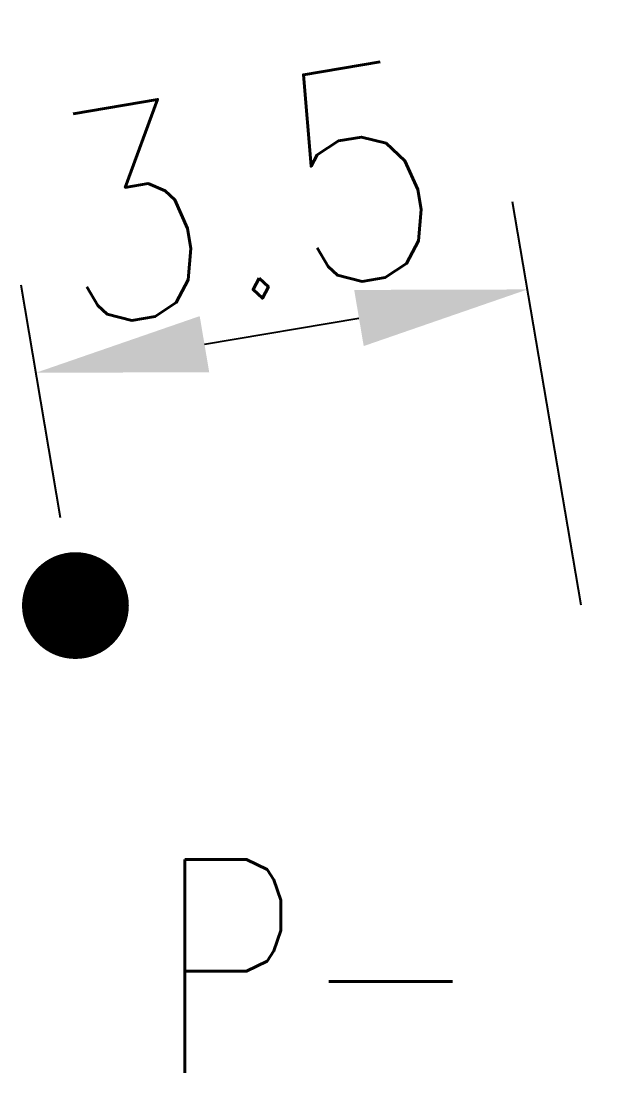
# Model space of a CAD drawing. Header units: millimetres. Extents: x 151068 to 151963, y 128015 to 128793.
# Drawn here: x 151929.14 to 151933.18, y 128046 to 128053.39 of the extents above; entities that cross this region are included whole.
import ezdxf
from ezdxf.enums import TextEntityAlignment as Align

# ---------------------------------------------------------------- set-up
doc = ezdxf.new("R2010")
doc.units = ezdxf.units.MM
doc.layers.get('0').update_dxf_attribs({"linetype": 'CONTINUOUS'})
doc.layers.get('Defpoints').update_dxf_attribs({"linetype": 'CONTINUOUS'})
doc.layers.add('P_300', color=7, linetype='CONTINUOUS')
doc.styles.get("Standard").update_dxf_attribs({"font": 'romans.shx', "width": 0.85})
doc.dimstyles.get("Standard").update_dxf_attribs({"dimtxt": 1.5, "dimasz": 1.2, "dimexe": 0.625, "dimexo": 0.625, "dimgap": 0.25, "dimtad": 1, "dimdec": 1, "dimzin": 0, "dimdsep": 46, "dimtxsty": 'Standard', "dimcen": -0.5, "dimadec": 0, "dimazin": 0, "dimtfac": 1, "dimtdec": 1, "dimtmove": 0, "dimatfit": 3, "dimfxl": 0, "dimtolj": 1, "dimtzin": 0, "dimarcsym": 0})

# ---------------------------------------------------------------- blocks, each defined once
blk = doc.blocks.new('*D9')
at = {"layer": 'Defpoints', "color": 0, "linetype": 'Continuous', "transparency": 16777216}
for p in [(151932.6998, 128051.5065), (151929.5263, 128049.2859), (151933.1804, 128048.6721)]:
    blk.add_point(p, dxfattribs=at)
at = {"layer": 'P_300', "color": 0, "linetype": 'Continuous', "lineweight": -2, "transparency": 16777216}
for p, q in [((151933.0759, 128049.2883), (151932.5953, 128052.1227)), ((151929.4219, 128049.9021), (151929.1445, 128051.5375)), ((151930.4321, 128051.1219), (151931.5167, 128051.3058))]:
    blk.add_line(p, q, dxfattribs=at)
at = {"layer": 'P_300', "color": 0, "linetype": 'Continuous', "transparency": 16777216}
for points in [[(151931.4832, 128051.503), (151931.5501, 128051.1087), (151932.6998, 128051.5065)], [(151930.3987, 128051.3191), (151930.4656, 128050.9248), (151929.249, 128050.9213)]]:
    blk.add_solid(points, dxfattribs=at)
at = {"layer": 'P_300', "color": 0, "linetype": 'Continuous', "transparency": 16777216, "insert": (151930.7138, 128052.184), "char_height": 1.5, "attachment_point": 5, "rotation": 9.62414}
blk.add_mtext('\\A1;3.5', dxfattribs=at)
blk = doc.blocks.new('P_300_02')
at = {"color": 0, "linetype": 'Continuous', "const_width": 0.375}
blk.add_lwpolyline([(-0.1875, 0, 1), (0.1875, 0, 1)], format="xyb", close=True, dxfattribs=at)
at = {"color": 0, "linetype": 'Continuous', "width": 0.75}
blk.add_attdef('NUM', text='', height=2, dxfattribs=at).set_placement((2.4353, 2.1718), align=Align.MIDDLE)
at = {"color": 0, "linetype": 'Continuous', "width": 0.75, "flags": 3}
for tag, p in [('DEF_LEG', (0, -5)), ('DEF_COUP', (0, -7.5)), ('DEF_TYPE', (0, -10))]:
    blk.add_attdef(tag, text='', height=1.2, dxfattribs=at).set_placement(p, align=Align.MIDDLE)

msp = doc.modelspace()

# ---------------------------------------------------------------- block references
at = {"layer": 'P_300'}
ref = msp.add_blockref('P_300_02', (151929.5263, 128049.2859), dxfattribs=at)
ref.add_attrib('NUM', 'P-', dxfattribs={"layer": '0', "color": 0, "linetype": 'Continuous', "height": 1.5, "width": 0.75}).set_placement((151931.2336, 128046.7527), align=Align.MIDDLE)

# ---------------------------------------------------------------- dimensions: what is measured, and where the dimension line sits
at = {"layer": 'P_300', "linetype": 'Continuous'}
dim = msp.add_linear_dim(base=(151932.6998, 128051.5065), p1=(151929.5263, 128049.2859), p2=(151933.1804, 128048.6721), angle=189.62414, dimstyle='Standard', dxfattribs=at)
dim.commit()
dim.dimension.update_dxf_attribs({"geometry": '*D9', "text_midpoint": (151930.881, 128051.1981), "dimtype": 160})

doc.saveas('drawing.dxf')
